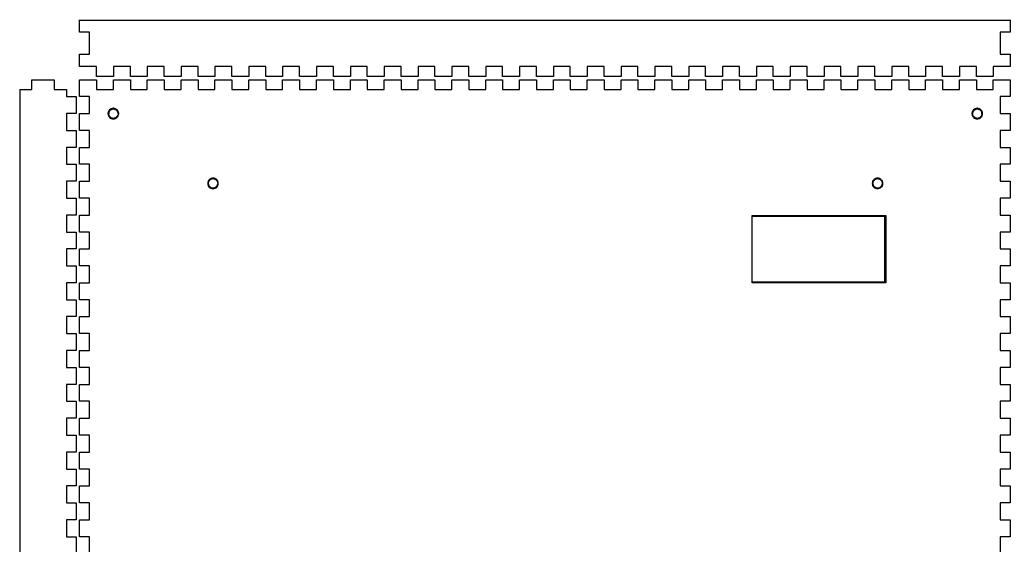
# Model space of a CAD drawing. Extents: x 4 to 604, y -23 to 293.
# Drawn here: x 4 to 302, y 135 to 293 of the extents above; entities that cross this region are included whole.
import ezdxf

# ---------------------------------------------------------------- set-up
doc = ezdxf.new("R2010")
doc.units = 0
doc.layers.add('Layer_1', color=7, linetype='CONTINUOUS')

msp = doc.modelspace()

# ---------------------------------------------------------------- linework, layer by layer
at = {"layer": 'Layer_1', "color": 7}
for p, q in [((21.970664, 292.902023), (33.209157, 292.902023)), ((22, 289.333333), (22, 292.999999)), ((33.209157, 292.902023), (302.000638, 292.902023)), ((302, 292.999999), (302, 289.333333)), ((302.000638, 292.902023), (302.000638, 292.902023)), ((25, 289.333333), (22, 289.333333)), ((25, 282.666666), (25, 289.333333)), ((302, 289.333333), (299, 289.333333)), ((299, 289.333333), (299, 282.666666)), ((22, 278.999999), (22, 282.666666)), ((22, 282.666666), (25, 282.666666)), ((299, 282.666666), (302, 282.666666)), ((302, 282.666666), (302, 278.999999)), ((27.090909, 278.999999), (22, 278.999999)), ((27.090909, 275.999999), (27.090909, 278.999999)), ((37.272727, 278.999999), (32.181818, 278.999999)), ((32.181818, 278.999999), (32.181818, 275.999999)), ((37.272727, 275.999999), (37.272727, 278.999999)), ((47.454545, 278.999999), (42.363636, 278.999999)), ((42.363636, 278.999999), (42.363636, 275.999999)), ((47.454545, 275.999999), (47.454545, 278.999999)), ((57.636364, 278.999999), (52.545455, 278.999999)), ((52.545455, 278.999999), (52.545455, 275.999999)), ((57.636364, 275.999999), (57.636364, 278.999999)), ((67.818182, 278.999999), (62.727273, 278.999999)), ((62.727273, 278.999999), (62.727273, 275.999999)), ((67.818182, 275.999999), (67.818182, 278.999999)), ((78, 278.999999), (72.909091, 278.999999)), ((72.909091, 278.999999), (72.909091, 275.999999)), ((78, 275.999999), (78, 278.999999)), ((88.181818, 278.999999), (83.090909, 278.999999)), ((83.090909, 278.999999), (83.090909, 275.999999)), ((88.181818, 275.999999), (88.181818, 278.999999)), ((98.363636, 278.999999), (93.272727, 278.999999)), ((93.272727, 278.999999), (93.272727, 275.999999)), ((98.363636, 275.999999), (98.363636, 278.999999)), ((108.545455, 278.999999), (103.454545, 278.999999)), ((103.454545, 278.999999), (103.454545, 275.999999)), ((108.545455, 275.999999), (108.545455, 278.999999)), ((118.727273, 278.999999), (113.636364, 278.999999)), ((113.636364, 278.999999), (113.636364, 275.999999)), ((118.727273, 275.999999), (118.727273, 278.999999)), ((128.909091, 278.999999), (123.818182, 278.999999)), ((123.818182, 278.999999), (123.818182, 275.999999)), ((128.909091, 275.999999), (128.909091, 278.999999)), ((139.090909, 278.999999), (134, 278.999999)), ((134, 278.999999), (134, 275.999999)), ((139.090909, 275.999999), (139.090909, 278.999999)), ((149.272727, 278.999999), (144.181818, 278.999999)), ((144.181818, 278.999999), (144.181818, 275.999999)), ((149.272727, 275.999999), (149.272727, 278.999999)), ((159.454545, 278.999999), (154.363636, 278.999999)), ((154.363636, 278.999999), (154.363636, 275.999999)), ((159.454545, 275.999999), (159.454545, 278.999999)), ((169.636364, 278.999999), (164.545455, 278.999999)), ((164.545455, 278.999999), (164.545455, 275.999999)), ((169.636364, 275.999999), (169.636364, 278.999999)), ((179.818182, 278.999999), (174.727273, 278.999999)), ((174.727273, 278.999999), (174.727273, 275.999999)), ((179.818182, 275.999999), (179.818182, 278.999999)), ((190, 278.999999), (184.909091, 278.999999)), ((184.909091, 278.999999), (184.909091, 275.999999)), ((190, 275.999999), (190, 278.999999)), ((200.181818, 278.999999), (195.090909, 278.999999)), ((195.090909, 278.999999), (195.090909, 275.999999)), ((200.181818, 275.999999), (200.181818, 278.999999)), ((210.363636, 278.999999), (205.272727, 278.999999)), ((205.272727, 278.999999), (205.272727, 275.999999)), ((210.363636, 275.999999), (210.363636, 278.999999)), ((220.545455, 278.999999), (215.454545, 278.999999)), ((215.454545, 278.999999), (215.454545, 275.999999)), ((220.545455, 275.999999), (220.545455, 278.999999)), ((230.727273, 278.999999), (225.636364, 278.999999)), ((225.636364, 278.999999), (225.636364, 275.999999)), ((230.727273, 275.999999), (230.727273, 278.999999)), ((240.909091, 278.999999), (235.818182, 278.999999)), ((235.818182, 278.999999), (235.818182, 275.999999)), ((240.909091, 275.999999), (240.909091, 278.999999)), ((251.090909, 278.999999), (246, 278.999999)), ((246, 278.999999), (246, 275.999999)), ((251.090909, 275.999999), (251.090909, 278.999999)), ((261.272727, 278.999999), (256.181818, 278.999999)), ((256.181818, 278.999999), (256.181818, 275.999999)), ((261.272727, 275.999999), (261.272727, 278.999999)), ((271.454545, 278.999999), (266.363636, 278.999999)), ((266.363636, 278.999999), (266.363636, 275.999999)), ((271.454545, 275.999999), (271.454545, 278.999999)), ((281.636364, 278.999999), (276.545455, 278.999999)), ((276.545455, 278.999999), (276.545455, 275.999999)), ((281.636364, 275.999999), (281.636364, 278.999999)), ((291.818182, 278.999999), (286.727273, 278.999999)), ((286.727273, 278.999999), (286.727273, 275.999999)), ((291.818182, 275.999999), (291.818182, 278.999999)), ((302, 278.999999), (296.909091, 278.999999)), ((296.909091, 278.999999), (296.909091, 275.999999)), ((7.666667, 271.999999), (7.666667, 274.999999)), ((7.666667, 274.999999), (14.333333, 274.999999)), ((14.333333, 274.999999), (14.333333, 271.999999)), ((22, 274.999999), (27.090909, 274.999999)), ((22, 269.90909), (22, 274.999999)), ((32.181818, 275.999999), (27.090909, 275.999999)), ((27.090909, 274.999999), (27.090909, 271.999999)), ((32.181818, 271.999999), (32.181818, 274.999999)), ((32.181818, 274.999999), (37.272727, 274.999999)), ((42.363636, 275.999999), (37.272727, 275.999999)), ((37.272727, 274.999999), (37.272727, 271.999999)), ((42.363636, 271.999999), (42.363636, 274.999999)), ((42.363636, 274.999999), (47.454545, 274.999999)), ((52.545455, 275.999999), (47.454545, 275.999999)), ((47.454545, 274.999999), (47.454545, 271.999999)), ((52.545455, 271.999999), (52.545455, 274.999999)), ((52.545455, 274.999999), (57.636364, 274.999999)), ((62.727273, 275.999999), (57.636364, 275.999999)), ((57.636364, 274.999999), (57.636364, 271.999999)), ((62.727273, 271.999999), (62.727273, 274.999999)), ((62.727273, 274.999999), (67.818182, 274.999999)), ((72.909091, 275.999999), (67.818182, 275.999999)), ((67.818182, 274.999999), (67.818182, 271.999999)), ((72.909091, 271.999999), (72.909091, 274.999999)), ((72.909091, 274.999999), (78, 274.999999)), ((83.090909, 275.999999), (78, 275.999999)), ((78, 274.999999), (78, 271.999999)), ((83.090909, 271.999999), (83.090909, 274.999999)), ((83.090909, 274.999999), (88.181818, 274.999999)), ((93.272727, 275.999999), (88.181818, 275.999999)), ((88.181818, 274.999999), (88.181818, 271.999999)), ((93.272727, 271.999999), (93.272727, 274.999999)), ((93.272727, 274.999999), (98.363636, 274.999999)), ((103.454545, 275.999999), (98.363636, 275.999999)), ((98.363636, 274.999999), (98.363636, 271.999999)), ((103.454545, 271.999999), (103.454545, 274.999999)), ((103.454545, 274.999999), (108.545455, 274.999999)), ((113.636364, 275.999999), (108.545455, 275.999999)), ((108.545455, 274.999999), (108.545455, 271.999999)), ((113.636364, 271.999999), (113.636364, 274.999999)), ((113.636364, 274.999999), (118.727273, 274.999999)), ((123.818182, 275.999999), (118.727273, 275.999999)), ((118.727273, 274.999999), (118.727273, 271.999999)), ((123.818182, 271.999999), (123.818182, 274.999999)), ((123.818182, 274.999999), (128.909091, 274.999999)), ((134, 275.999999), (128.909091, 275.999999)), ((128.909091, 274.999999), (128.909091, 271.999999)), ((134, 271.999999), (134, 274.999999)), ((134, 274.999999), (139.090909, 274.999999)), ((144.181818, 275.999999), (139.090909, 275.999999)), ((139.090909, 274.999999), (139.090909, 271.999999)), ((144.181818, 271.999999), (144.181818, 274.999999)), ((144.181818, 274.999999), (149.272727, 274.999999)), ((154.363636, 275.999999), (149.272727, 275.999999)), ((149.272727, 274.999999), (149.272727, 271.999999)), ((154.363636, 271.999999), (154.363636, 274.999999)), ((154.363636, 274.999999), (159.454545, 274.999999)), ((164.545455, 275.999999), (159.454545, 275.999999)), ((159.454545, 274.999999), (159.454545, 271.999999)), ((164.545455, 271.999999), (164.545455, 274.999999)), ((164.545455, 274.999999), (169.636364, 274.999999)), ((174.727273, 275.999999), (169.636364, 275.999999)), ((169.636364, 274.999999), (169.636364, 271.999999)), ((174.727273, 271.999999), (174.727273, 274.999999)), ((174.727273, 274.999999), (179.818182, 274.999999)), ((184.909091, 275.999999), (179.818182, 275.999999)), ((179.818182, 274.999999), (179.818182, 271.999999)), ((184.909091, 271.999999), (184.909091, 274.999999)), ((184.909091, 274.999999), (190, 274.999999)), ((195.090909, 275.999999), (190, 275.999999)), ((190, 274.999999), (190, 271.999999)), ((195.090909, 271.999999), (195.090909, 274.999999)), ((195.090909, 274.999999), (200.181818, 274.999999)), ((205.272727, 275.999999), (200.181818, 275.999999)), ((200.181818, 274.999999), (200.181818, 271.999999)), ((205.272727, 271.999999), (205.272727, 274.999999)), ((205.272727, 274.999999), (210.363636, 274.999999)), ((215.454545, 275.999999), (210.363636, 275.999999)), ((210.363636, 274.999999), (210.363636, 271.999999)), ((215.454545, 271.999999), (215.454545, 274.999999)), ((215.454545, 274.999999), (220.545455, 274.999999)), ((225.636364, 275.999999), (220.545455, 275.999999)), ((220.545455, 274.999999), (220.545455, 271.999999)), ((225.636364, 271.999999), (225.636364, 274.999999)), ((225.636364, 274.999999), (230.727273, 274.999999)), ((235.818182, 275.999999), (230.727273, 275.999999)), ((230.727273, 274.999999), (230.727273, 271.999999)), ((235.818182, 271.999999), (235.818182, 274.999999)), ((235.818182, 274.999999), (240.909091, 274.999999)), ((246, 275.999999), (240.909091, 275.999999)), ((240.909091, 274.999999), (240.909091, 271.999999)), ((246, 271.999999), (246, 274.999999)), ((246, 274.999999), (251.090909, 274.999999)), ((256.181818, 275.999999), (251.090909, 275.999999)), ((251.090909, 274.999999), (251.090909, 271.999999)), ((256.181818, 271.999999), (256.181818, 274.999999)), ((256.181818, 274.999999), (261.272727, 274.999999)), ((266.363636, 275.999999), (261.272727, 275.999999)), ((261.272727, 274.999999), (261.272727, 271.999999)), ((266.363636, 271.999999), (266.363636, 274.999999)), ((266.363636, 274.999999), (271.454545, 274.999999)), ((276.545455, 275.999999), (271.454545, 275.999999)), ((271.454545, 274.999999), (271.454545, 271.999999)), ((276.545455, 271.999999), (276.545455, 274.999999)), ((276.545455, 274.999999), (281.636364, 274.999999)), ((286.727273, 275.999999), (281.636364, 275.999999)), ((281.636364, 274.999999), (281.636364, 271.999999)), ((286.727273, 271.999999), (286.727273, 274.999999)), ((286.727273, 274.999999), (291.818182, 274.999999)), ((296.909091, 275.999999), (291.818182, 275.999999)), ((291.818182, 274.999999), (291.818182, 271.999999)), ((296.909091, 271.999999), (296.909091, 274.999999)), ((296.909091, 274.999999), (302, 274.999999)), ((302, 274.999999), (302, 269.90909)), ((4, 271.999999), (7.666667, 271.999999)), ((4.098129, 5.928925), (4.098129, 271.998955)), ((14.333333, 271.999999), (18, 271.999999)), ((18, 271.999999), (18, 269.90909)), ((27.090909, 271.999999), (32.181818, 271.999999)), ((37.272727, 271.999999), (42.363636, 271.999999)), ((47.454545, 271.999999), (52.545455, 271.999999)), ((57.636364, 271.999999), (62.727273, 271.999999)), ((67.818182, 271.999999), (72.909091, 271.999999)), ((78, 271.999999), (83.090909, 271.999999)), ((88.181818, 271.999999), (93.272727, 271.999999)), ((98.363636, 271.999999), (103.454545, 271.999999)), ((108.545455, 271.999999), (113.636364, 271.999999)), ((118.727273, 271.999999), (123.818182, 271.999999)), ((128.909091, 271.999999), (134, 271.999999)), ((139.090909, 271.999999), (144.181818, 271.999999)), ((149.272727, 271.999999), (154.363636, 271.999999)), ((159.454545, 271.999999), (164.545455, 271.999999)), ((169.636364, 271.999999), (174.727273, 271.999999)), ((179.818182, 271.999999), (184.909091, 271.999999)), ((190, 271.999999), (195.090909, 271.999999)), ((200.181818, 271.999999), (205.272727, 271.999999)), ((210.363636, 271.999999), (215.454545, 271.999999)), ((220.545455, 271.999999), (225.636364, 271.999999)), ((230.727273, 271.999999), (235.818182, 271.999999)), ((240.909091, 271.999999), (246, 271.999999)), ((251.090909, 271.999999), (256.181818, 271.999999)), ((261.272727, 271.999999), (266.363636, 271.999999)), ((271.454545, 271.999999), (276.545455, 271.999999)), ((281.636364, 271.999999), (286.727273, 271.999999)), ((291.818182, 271.999999), (296.909091, 271.999999)), ((18, 269.90909), (21, 269.90909)), ((21, 269.90909), (21, 264.818181)), ((25, 269.90909), (22, 269.90909)), ((25, 264.818181), (25, 269.90909)), ((302, 269.90909), (299, 269.90909)), ((299, 269.90909), (299, 264.818181)), ((30.698003, 265.391554), (30.585077, 265.109179)), ((30.810928, 265.673925), (30.698003, 265.448026)), ((30.754464, 265.052706), (30.86739, 265.335078)), ((31.036779, 265.899822), (30.810928, 265.673925)), ((30.810928, 265.673925), (30.810928, 265.673925)), ((30.810928, 265.335078), (30.980318, 265.61745)), ((30.86739, 265.335078), (30.810928, 265.335078)), ((30.980318, 265.560974), (31.149705, 265.786874)), ((30.980318, 265.61745), (30.980318, 265.560974)), ((31.26263, 266.125718), (31.036779, 265.899822)), ((31.036779, 265.899822), (31.036779, 265.899822)), ((31.149705, 265.786874), (31.375559, 265.956297)), ((31.149705, 265.786874), (31.149705, 265.786874)), ((31.488484, 266.238669), (31.26263, 266.125718)), ((31.26263, 266.125718), (31.26263, 266.125718)), ((31.319095, 265.956297), (31.60141, 266.125718)), ((31.375559, 265.956297), (31.319095, 265.956297)), ((31.827261, 266.351617), (31.544946, 266.238669)), ((31.60141, 266.069245), (31.883725, 266.182193)), ((31.60141, 266.125718), (31.60141, 266.069245)), ((32.109577, 266.40809), (31.827261, 266.351617)), ((31.827261, 266.351617), (31.827261, 266.351617)), ((31.883725, 266.182193), (31.827261, 266.182193)), ((31.827261, 266.182193), (32.166041, 266.182193)), ((32.166041, 266.182193), (32.109577, 266.182193)), ((32.109577, 266.182193), (32.448353, 266.182193)), ((32.448353, 266.351617), (32.166041, 266.40809)), ((32.448353, 266.182193), (32.391892, 266.182193)), ((32.391892, 266.182193), (32.674207, 266.069245)), ((32.730669, 266.238669), (32.448353, 266.351617)), ((32.448353, 266.351617), (32.448353, 266.351617)), ((32.674207, 266.069245), (32.674207, 266.125718)), ((32.674207, 266.125718), (32.956523, 265.956297)), ((32.787133, 266.238669), (32.730669, 266.238669)), ((33.012984, 266.125718), (32.787133, 266.238669)), ((32.956523, 265.956297), (32.900058, 265.956297)), ((32.900058, 265.956297), (33.12591, 265.786874)), ((33.238835, 265.899822), (33.012984, 266.125718)), ((33.012984, 266.125718), (33.012984, 266.125718)), ((33.12591, 265.786874), (33.12591, 265.786874)), ((33.12591, 265.786874), (33.295299, 265.560974)), ((33.464689, 265.673925), (33.295299, 265.899822)), ((33.295299, 265.560974), (33.295299, 265.61745)), ((33.295299, 265.61745), (33.464689, 265.335078)), ((33.577615, 265.448026), (33.464689, 265.673925)), ((33.464689, 265.673925), (33.464689, 265.673925)), ((33.464689, 265.335078), (33.464689, 265.335078)), ((33.464689, 265.335078), (33.52115, 265.052706)), ((33.69054, 265.109179), (33.634079, 265.391554)), ((290.597167, 265.391554), (290.540722, 265.109179)), ((290.766556, 265.673925), (290.653639, 265.448026)), ((290.710112, 265.052706), (290.766556, 265.335078)), ((290.935946, 265.899822), (290.766556, 265.673925)), ((290.766556, 265.673925), (290.766556, 265.673925)), ((290.766556, 265.335078), (290.935946, 265.61745)), ((290.766556, 265.335078), (290.766556, 265.335078)), ((290.992419, 265.899822), (290.935946, 265.899822)), ((290.935946, 265.560974), (291.105336, 265.786874)), ((290.935946, 265.61745), (290.935946, 265.560974)), ((291.218281, 266.125718), (290.992419, 265.899822)), ((291.105336, 265.786874), (291.331198, 265.956297)), ((291.105336, 265.786874), (291.105336, 265.786874)), ((291.444116, 266.238669), (291.218281, 266.125718)), ((291.218281, 266.125718), (291.218281, 266.125718)), ((291.274726, 265.956297), (291.557061, 266.125718)), ((291.331198, 265.956297), (291.274726, 265.956297)), ((291.500588, 266.238669), (291.444116, 266.238669)), ((291.782895, 266.351617), (291.500588, 266.238669)), ((291.557061, 266.069245), (291.839368, 266.182193)), ((291.557061, 266.125718), (291.557061, 266.069245)), ((292.06523, 266.40809), (291.782895, 266.351617)), ((291.782895, 266.351617), (291.782895, 266.351617)), ((291.839368, 266.182193), (291.782895, 266.182193)), ((291.782895, 266.182193), (292.121675, 266.182193)), ((292.121675, 266.40809), (292.06523, 266.40809)), ((292.121675, 266.182193), (292.06523, 266.182193)), ((292.06523, 266.182193), (292.40401, 266.182193)), ((292.40401, 266.351617), (292.121675, 266.40809)), ((292.40401, 266.182193), (292.347537, 266.182193)), ((292.347537, 266.182193), (292.629844, 266.069245)), ((292.686317, 266.238669), (292.40401, 266.351617)), ((292.40401, 266.351617), (292.40401, 266.351617)), ((292.629844, 266.069245), (292.629844, 266.125718)), ((292.629844, 266.125718), (292.912151, 265.956297)), ((292.968624, 266.125718), (292.742761, 266.238669)), ((292.912151, 265.956297), (292.855706, 265.956297)), ((292.855706, 265.956297), (293.081541, 265.786874)), ((293.194486, 265.899822), (292.968624, 266.125718)), ((292.968624, 266.125718), (292.968624, 266.125718)), ((293.081541, 265.786874), (293.081541, 265.786874)), ((293.081541, 265.786874), (293.25093, 265.560974)), ((293.42032, 265.673925), (293.194486, 265.899822)), ((293.194486, 265.899822), (293.194486, 265.899822)), ((293.25093, 265.560974), (293.25093, 265.61745)), ((293.25093, 265.61745), (293.42032, 265.335078)), ((293.42032, 265.335078), (293.363876, 265.335078)), ((293.363876, 265.335078), (293.476793, 265.052706)), ((293.533266, 265.448026), (293.42032, 265.673925)), ((293.42032, 265.673925), (293.42032, 265.673925)), ((293.646183, 265.109179), (293.533266, 265.391554)), ((21, 264.818181), (18, 264.818181)), ((18, 264.818181), (18, 259.727272)), ((22, 259.727272), (22, 264.818181)), ((22, 264.818181), (25, 264.818181)), ((30.585077, 265.109179), (30.528613, 264.826807)), ((30.528613, 264.826807), (30.528613, 264.770334)), ((30.528613, 264.770334), (30.585077, 264.487963)), ((30.585077, 265.109179), (30.585077, 265.109179)), ((30.585077, 264.487963), (30.585077, 264.487963)), ((30.585077, 264.487963), (30.698003, 264.205591)), ((30.698003, 264.205591), (30.698003, 264.149115)), ((30.698003, 264.149115), (30.810928, 263.923219)), ((30.754464, 264.770334), (30.754464, 265.109179)), ((30.754464, 265.109179), (30.754464, 265.052706)), ((30.754464, 264.487963), (30.754464, 264.826807)), ((30.754464, 264.826807), (30.754464, 264.770334)), ((30.86739, 264.262064), (30.754464, 264.544435)), ((30.754464, 264.544435), (30.754464, 264.487963)), ((30.980318, 263.979692), (30.810928, 264.262064)), ((30.810928, 264.262064), (30.86739, 264.262064)), ((30.810928, 263.923219), (30.810928, 263.923219)), ((30.810928, 263.923219), (31.036779, 263.69732)), ((31.149705, 263.810271), (30.980318, 264.036167)), ((30.980318, 264.036167), (30.980318, 263.979692)), ((31.036779, 263.69732), (31.036779, 263.640847)), ((31.036779, 263.640847), (31.26263, 263.471424)), ((31.375559, 263.640847), (31.149705, 263.810271)), ((31.149705, 263.810271), (31.149705, 263.810271)), ((31.26263, 263.471424), (31.26263, 263.471424)), ((31.26263, 263.471424), (31.488484, 263.358475)), ((31.60141, 263.471424), (31.319095, 263.640847)), ((31.319095, 263.640847), (31.375559, 263.640847)), ((31.544946, 263.302), (31.827261, 263.245525)), ((31.883725, 263.414948), (31.60141, 263.471424)), ((31.60141, 263.471424), (31.60141, 263.471424)), ((32.166041, 263.358475), (31.827261, 263.414948)), ((31.827261, 263.414948), (31.883725, 263.414948)), ((31.827261, 263.245525), (31.827261, 263.245525)), ((31.827261, 263.245525), (32.109577, 263.189052)), ((32.448353, 263.414948), (32.109577, 263.358475)), ((32.109577, 263.358475), (32.166041, 263.358475)), ((32.166041, 263.189052), (32.448353, 263.245525)), ((32.674207, 263.471424), (32.391892, 263.414948)), ((32.391892, 263.414948), (32.448353, 263.414948)), ((32.448353, 263.245525), (32.730669, 263.302)), ((32.448353, 263.245525), (32.448353, 263.245525)), ((32.956523, 263.640847), (32.674207, 263.471424)), ((32.674207, 263.471424), (32.674207, 263.471424)), ((32.730669, 263.302), (32.787133, 263.358475)), ((32.787133, 263.358475), (33.012984, 263.471424)), ((33.12591, 263.810271), (32.900058, 263.640847)), ((32.900058, 263.640847), (32.956523, 263.640847)), ((33.012984, 263.471424), (33.238835, 263.640847)), ((33.012984, 263.471424), (33.012984, 263.471424)), ((33.295299, 264.036167), (33.12591, 263.810271)), ((33.12591, 263.810271), (33.12591, 263.810271)), ((33.464689, 264.262064), (33.295299, 263.979692)), ((33.295299, 263.979692), (33.295299, 264.036167)), ((33.295299, 263.69732), (33.464689, 263.923219)), ((33.52115, 264.544435), (33.464689, 264.262064)), ((33.464689, 264.262064), (33.464689, 264.262064)), ((33.464689, 263.923219), (33.577615, 264.149115)), ((33.464689, 263.923219), (33.464689, 263.923219)), ((33.52115, 265.052706), (33.52115, 265.109179)), ((33.52115, 265.109179), (33.577615, 264.770334)), ((33.52115, 264.487963), (33.52115, 264.544435)), ((33.577615, 264.770334), (33.577615, 264.826807)), ((33.634079, 264.205591), (33.69054, 264.487963)), ((33.747004, 264.826807), (33.69054, 265.109179)), ((33.69054, 265.109179), (33.69054, 265.109179)), ((33.69054, 264.487963), (33.747004, 264.770334)), ((33.69054, 264.487963), (33.69054, 264.487963)), ((33.747004, 264.770334), (33.747004, 264.826807)), ((33.747004, 264.770334), (33.747004, 264.770334)), ((290.540722, 265.109179), (290.48425, 264.826807)), ((290.48425, 264.826807), (290.48425, 264.770334)), ((290.48425, 264.770334), (290.540722, 264.487963)), ((290.540722, 265.109179), (290.540722, 265.109179)), ((290.540722, 264.487963), (290.540722, 264.487963)), ((290.540722, 264.487963), (290.597167, 264.205591)), ((290.597167, 264.205591), (290.653639, 264.149115)), ((290.653639, 264.770334), (290.710112, 265.109179)), ((290.710112, 264.487963), (290.653639, 264.826807)), ((290.653639, 264.826807), (290.653639, 264.770334)), ((290.653639, 264.149115), (290.766556, 263.923219)), ((290.710112, 265.109179), (290.710112, 265.052706)), ((290.766556, 264.262064), (290.710112, 264.544435)), ((290.710112, 264.544435), (290.710112, 264.487963)), ((290.935946, 263.979692), (290.766556, 264.262064)), ((290.766556, 264.262064), (290.766556, 264.262064)), ((290.766556, 263.923219), (290.766556, 263.923219)), ((290.766556, 263.923219), (290.935946, 263.69732)), ((291.105336, 263.810271), (290.935946, 264.036167)), ((290.935946, 264.036167), (290.935946, 263.979692)), ((290.935946, 263.69732), (290.992419, 263.640847)), ((290.992419, 263.640847), (291.218281, 263.471424)), ((291.331198, 263.640847), (291.105336, 263.810271)), ((291.105336, 263.810271), (291.105336, 263.810271)), ((291.218281, 263.471424), (291.218281, 263.471424)), ((291.218281, 263.471424), (291.444116, 263.358475)), ((291.557061, 263.471424), (291.274726, 263.640847)), ((291.274726, 263.640847), (291.331198, 263.640847)), ((291.444116, 263.358475), (291.500588, 263.302)), ((291.500588, 263.302), (291.782895, 263.245525)), ((291.839368, 263.414948), (291.557061, 263.471424)), ((291.557061, 263.471424), (291.557061, 263.471424)), ((292.121675, 263.358475), (291.782895, 263.414948)), ((291.782895, 263.414948), (291.839368, 263.414948)), ((291.782895, 263.245525), (291.782895, 263.245525)), ((291.782895, 263.245525), (292.06523, 263.189052)), ((292.40401, 263.414948), (292.06523, 263.358475)), ((292.06523, 263.358475), (292.121675, 263.358475)), ((292.06523, 263.189052), (292.121675, 263.189052)), ((292.121675, 263.189052), (292.40401, 263.245525)), ((292.629844, 263.471424), (292.347537, 263.414948)), ((292.347537, 263.414948), (292.40401, 263.414948)), ((292.40401, 263.245525), (292.686317, 263.302)), ((292.40401, 263.245525), (292.40401, 263.245525)), ((292.912151, 263.640847), (292.629844, 263.471424)), ((292.629844, 263.471424), (292.629844, 263.471424)), ((292.742761, 263.358475), (292.968624, 263.471424)), ((293.081541, 263.810271), (292.855706, 263.640847)), ((292.855706, 263.640847), (292.912151, 263.640847)), ((292.968624, 263.471424), (293.194486, 263.640847)), ((292.968624, 263.471424), (292.968624, 263.471424)), ((293.25093, 264.036167), (293.081541, 263.810271)), ((293.081541, 263.810271), (293.081541, 263.810271)), ((293.194486, 263.69732), (293.42032, 263.923219)), ((293.194486, 263.640847), (293.194486, 263.69732)), ((293.42032, 264.262064), (293.25093, 263.979692)), ((293.25093, 263.979692), (293.25093, 264.036167)), ((293.476793, 264.544435), (293.363876, 264.262064)), ((293.363876, 264.262064), (293.42032, 264.262064)), ((293.42032, 263.923219), (293.533266, 264.149115)), ((293.42032, 263.923219), (293.42032, 263.923219)), ((293.476793, 265.052706), (293.476793, 265.109179)), ((293.476793, 265.109179), (293.476793, 264.770334)), ((293.476793, 264.770334), (293.476793, 264.826807)), ((293.476793, 264.487963), (293.476793, 264.544435)), ((293.533266, 264.205591), (293.646183, 264.487963)), ((293.533266, 264.149115), (293.533266, 264.205591)), ((293.702655, 264.826807), (293.646183, 265.109179)), ((293.646183, 265.109179), (293.646183, 265.109179)), ((293.646183, 264.487963), (293.702655, 264.770334)), ((293.646183, 264.487963), (293.646183, 264.487963)), ((293.702655, 264.770334), (293.702655, 264.826807)), ((293.702655, 264.770334), (293.702655, 264.770334)), ((299, 264.818181), (302, 264.818181)), ((302, 264.818181), (302, 259.727272)), ((18, 259.727272), (21, 259.727272)), ((21, 259.727272), (21, 254.636363)), ((25, 259.727272), (22, 259.727272)), ((25, 254.636363), (25, 259.727272)), ((302, 259.727272), (299, 259.727272)), ((299, 259.727272), (299, 254.636363)), ((21, 254.636363), (18, 254.636363)), ((18, 254.636363), (18, 249.545454)), ((22, 249.545454), (22, 254.636363)), ((22, 254.636363), (25, 254.636363)), ((299, 254.636363), (302, 254.636363)), ((302, 254.636363), (302, 249.545454)), ((18, 249.545454), (21, 249.545454)), ((21, 249.545454), (21, 244.454545)), ((25, 249.545454), (22, 249.545454)), ((25, 244.454545), (25, 249.545454)), ((302, 249.545454), (299, 249.545454)), ((299, 249.545454), (299, 244.454545)), ((21, 244.454545), (18, 244.454545)), ((18, 244.454545), (18, 239.363636)), ((22, 239.363636), (22, 244.454545)), ((22, 244.454545), (25, 244.454545)), ((60.679852, 244.383081), (60.566927, 244.100709)), ((60.792781, 244.665453), (60.679852, 244.439556)), ((60.679852, 244.439556), (60.679852, 244.383081)), ((60.849242, 244.665453), (60.792781, 244.665453)), ((61.018632, 244.891352), (60.849242, 244.665453)), ((60.849242, 244.326608), (60.962167, 244.60898)), ((60.962167, 244.552505), (61.131557, 244.778404)), ((60.962167, 244.60898), (60.962167, 244.552505)), ((61.244483, 245.117248), (61.018632, 244.947825)), ((61.131557, 244.778404), (61.357408, 244.947825)), ((61.131557, 244.778404), (61.131557, 244.778404)), ((61.526798, 245.230196), (61.244483, 245.117248)), ((61.244483, 245.117248), (61.244483, 245.117248)), ((61.357408, 244.947825), (61.583262, 245.117248)), ((61.357408, 244.947825), (61.357408, 244.947825)), ((61.809114, 245.343147), (61.526798, 245.286672)), ((61.526798, 245.286672), (61.526798, 245.230196)), ((61.583262, 245.117248), (61.865578, 245.173724)), ((61.583262, 245.117248), (61.583262, 245.117248)), ((62.14789, 245.39962), (61.809114, 245.343147)), ((61.809114, 245.343147), (61.809114, 245.343147)), ((61.865578, 245.173724), (62.14789, 245.230196)), ((61.865578, 245.173724), (61.865578, 245.173724)), ((62.430206, 245.343147), (62.14789, 245.39962)), ((62.14789, 245.39962), (62.14789, 245.39962)), ((62.14789, 245.230196), (62.14789, 245.230196)), ((62.14789, 245.230196), (62.430206, 245.173724)), ((62.430206, 245.173724), (62.430206, 245.173724)), ((62.430206, 245.173724), (62.712521, 245.117248)), ((62.768985, 245.286672), (62.48667, 245.343147)), ((62.712521, 245.117248), (62.65606, 245.117248)), ((62.65606, 245.117248), (62.938372, 244.947825)), ((62.768985, 245.230196), (62.768985, 245.286672)), ((62.994836, 245.117248), (62.768985, 245.230196)), ((62.938372, 244.947825), (62.938372, 244.947825)), ((62.938372, 244.947825), (63.164226, 244.778404)), ((63.051301, 245.117248), (62.994836, 245.117248)), ((63.277152, 244.947825), (63.051301, 245.117248)), ((63.164226, 244.778404), (63.107762, 244.778404)), ((63.107762, 244.778404), (63.333613, 244.552505)), ((63.446541, 244.665453), (63.277152, 244.891352)), ((63.333613, 244.552505), (63.277152, 244.60898)), ((63.277152, 244.60898), (63.446541, 244.326608)), ((63.615928, 244.439556), (63.446541, 244.665453)), ((63.446541, 244.665453), (63.446541, 244.665453)), ((63.615928, 244.383081), (63.615928, 244.439556)), ((63.672393, 244.100709), (63.615928, 244.383081)), ((260.615328, 244.383081), (260.558864, 244.100709)), ((260.784718, 244.665453), (260.615328, 244.439556)), ((260.615328, 244.439556), (260.615328, 244.383081)), ((260.954105, 244.891352), (260.784718, 244.665453)), ((260.784718, 244.665453), (260.784718, 244.665453)), ((260.784718, 244.326608), (260.954105, 244.60898)), ((260.897644, 244.552505), (261.123495, 244.778404)), ((260.954105, 244.60898), (260.897644, 244.552505)), ((261.179959, 245.117248), (260.954105, 244.947825)), ((261.067034, 244.778404), (261.292885, 244.947825)), ((261.123495, 244.778404), (261.067034, 244.778404)), ((261.23642, 245.117248), (261.179959, 245.117248)), ((261.462274, 245.230196), (261.23642, 245.117248)), ((261.292885, 244.947825), (261.5752, 245.117248)), ((261.292885, 244.947825), (261.292885, 244.947825)), ((261.744587, 245.343147), (261.462274, 245.286672)), ((261.462274, 245.286672), (261.462274, 245.230196)), ((261.518736, 245.117248), (261.801051, 245.173724)), ((261.5752, 245.117248), (261.518736, 245.117248)), ((261.801051, 245.343147), (261.744587, 245.343147)), ((262.083367, 245.39962), (261.801051, 245.343147)), ((261.801051, 245.173724), (262.083367, 245.230196)), ((261.801051, 245.173724), (261.801051, 245.173724)), ((262.422143, 245.343147), (262.083367, 245.39962)), ((262.083367, 245.39962), (262.083367, 245.39962)), ((262.083367, 245.230196), (262.083367, 245.230196)), ((262.083367, 245.230196), (262.365682, 245.173724)), ((262.365682, 245.173724), (262.365682, 245.173724)), ((262.365682, 245.173724), (262.647997, 245.117248)), ((262.704459, 245.286672), (262.422143, 245.343147)), ((262.422143, 245.343147), (262.422143, 245.343147)), ((262.647997, 245.117248), (262.647997, 245.117248)), ((262.647997, 245.117248), (262.873848, 244.947825)), ((262.704459, 245.230196), (262.704459, 245.286672)), ((262.986774, 245.117248), (262.704459, 245.230196)), ((262.873848, 244.947825), (262.873848, 244.947825)), ((262.873848, 244.947825), (263.0997, 244.778404)), ((263.212625, 244.947825), (262.986774, 245.117248)), ((262.986774, 245.117248), (262.986774, 245.117248)), ((263.0997, 244.778404), (263.0997, 244.778404)), ((263.0997, 244.778404), (263.269089, 244.552505)), ((263.382015, 244.665453), (263.212625, 244.891352)), ((263.269089, 244.552505), (263.269089, 244.60898)), ((263.269089, 244.60898), (263.382015, 244.326608)), ((263.551405, 244.439556), (263.438479, 244.665453)), ((263.551405, 244.383081), (263.551405, 244.439556)), ((263.66433, 244.100709), (263.551405, 244.383081)), ((299, 244.454545), (302, 244.454545)), ((302, 244.454545), (302, 239.363636)), ((60.566927, 244.100709), (60.566927, 244.100709)), ((60.566927, 244.100709), (60.566927, 243.818337)), ((60.566927, 243.761865), (60.566927, 243.479493)), ((60.566927, 243.479493), (60.566927, 243.479493)), ((60.566927, 243.479493), (60.679852, 243.197121)), ((60.679852, 243.140646), (60.792781, 242.914749)), ((60.736316, 244.044236), (60.849242, 244.326608)), ((60.736316, 243.761865), (60.736316, 244.100709)), ((60.736316, 244.100709), (60.736316, 244.044236)), ((60.736316, 243.479493), (60.736316, 243.818337)), ((60.736316, 243.818337), (60.736316, 243.761865)), ((60.849242, 243.253594), (60.736316, 243.535966)), ((60.736316, 243.535966), (60.736316, 243.479493)), ((60.792781, 242.914749), (60.849242, 242.914749)), ((60.849242, 244.326608), (60.849242, 244.326608)), ((60.962167, 242.971222), (60.849242, 243.253594)), ((60.849242, 243.253594), (60.849242, 243.253594)), ((60.849242, 242.914749), (61.018632, 242.68885)), ((61.131557, 242.801798), (60.962167, 243.027697)), ((60.962167, 243.027697), (60.962167, 242.971222)), ((61.018632, 242.68885), (61.018632, 242.68885)), ((61.018632, 242.68885), (61.244483, 242.462954)), ((61.357408, 242.632377), (61.131557, 242.801798)), ((61.131557, 242.801798), (61.131557, 242.801798)), ((61.244483, 242.462954), (61.244483, 242.462954)), ((61.244483, 242.462954), (61.526798, 242.350003)), ((61.583262, 242.462954), (61.357408, 242.632377)), ((61.357408, 242.632377), (61.357408, 242.632377)), ((61.526798, 242.350003), (61.526798, 242.350003)), ((61.526798, 242.350003), (61.809114, 242.237055)), ((61.865578, 242.406478), (61.583262, 242.519426)), ((61.583262, 242.519426), (61.583262, 242.462954)), ((61.809114, 242.237055), (61.809114, 242.237055)), ((61.809114, 242.237055), (62.14789, 242.180582)), ((62.430206, 242.406478), (61.865578, 242.406478)), ((62.14789, 242.180582), (62.430206, 242.237055)), ((62.14789, 242.180582), (62.14789, 242.180582)), ((62.712521, 242.519426), (62.430206, 242.406478)), ((62.48667, 242.237055), (62.768985, 242.350003)), ((62.938372, 242.632377), (62.65606, 242.462954)), ((62.65606, 242.462954), (62.712521, 242.519426)), ((62.768985, 242.350003), (62.994836, 242.462954)), ((62.768985, 242.350003), (62.768985, 242.350003)), ((63.164226, 242.801798), (62.938372, 242.632377)), ((62.938372, 242.632377), (62.938372, 242.632377)), ((62.994836, 242.462954), (63.051301, 242.462954)), ((63.051301, 242.462954), (63.277152, 242.68885)), ((63.333613, 243.027697), (63.107762, 242.801798)), ((63.107762, 242.801798), (63.164226, 242.801798)), ((63.446541, 243.253594), (63.277152, 242.971222)), ((63.277152, 242.971222), (63.333613, 243.027697)), ((63.277152, 242.68885), (63.446541, 242.914749)), ((63.277152, 242.68885), (63.277152, 242.68885)), ((63.446541, 244.326608), (63.446541, 244.326608)), ((63.446541, 244.326608), (63.503003, 244.044236)), ((63.503003, 243.535966), (63.446541, 243.253594)), ((63.446541, 243.253594), (63.446541, 243.253594)), ((63.446541, 242.914749), (63.615928, 243.140646)), ((63.446541, 242.914749), (63.446541, 242.914749)), ((63.503003, 244.044236), (63.503003, 244.100709)), ((63.503003, 244.100709), (63.559467, 243.761865)), ((63.503003, 243.479493), (63.503003, 243.535966)), ((63.559467, 243.761865), (63.559467, 243.818337)), ((63.615928, 243.197121), (63.672393, 243.479493)), ((63.728854, 243.818337), (63.672393, 244.100709)), ((63.672393, 244.100709), (63.672393, 244.100709)), ((63.672393, 243.479493), (63.728854, 243.761865)), ((63.672393, 243.479493), (63.672393, 243.479493)), ((63.728854, 243.761865), (63.728854, 243.761865)), ((260.558864, 244.100709), (260.502403, 243.818337)), ((260.502403, 243.761865), (260.558864, 243.479493)), ((260.558864, 244.100709), (260.558864, 244.100709)), ((260.558864, 243.479493), (260.558864, 243.479493)), ((260.558864, 243.479493), (260.615328, 243.197121)), ((260.615328, 243.140646), (260.784718, 242.914749)), ((260.671793, 243.761865), (260.728254, 244.100709)), ((260.728254, 243.479493), (260.671793, 243.818337)), ((260.671793, 243.818337), (260.671793, 243.761865)), ((260.728254, 244.044236), (260.784718, 244.326608)), ((260.728254, 244.100709), (260.728254, 244.044236)), ((260.784718, 243.253594), (260.728254, 243.535966)), ((260.728254, 243.535966), (260.728254, 243.479493)), ((260.784718, 244.326608), (260.784718, 244.326608)), ((260.954105, 242.971222), (260.784718, 243.253594)), ((260.784718, 243.253594), (260.784718, 243.253594)), ((260.784718, 242.914749), (260.784718, 242.914749)), ((260.784718, 242.914749), (260.954105, 242.68885)), ((261.123495, 242.801798), (260.897644, 243.027697)), ((260.897644, 243.027697), (260.954105, 242.971222)), ((260.954105, 242.68885), (260.954105, 242.68885)), ((260.954105, 242.68885), (261.179959, 242.462954)), ((261.292885, 242.632377), (261.067034, 242.801798)), ((261.067034, 242.801798), (261.123495, 242.801798)), ((261.179959, 242.462954), (261.23642, 242.462954)), ((261.23642, 242.462954), (261.462274, 242.350003)), ((261.5752, 242.462954), (261.292885, 242.632377)), ((261.292885, 242.632377), (261.292885, 242.632377)), ((261.462274, 242.350003), (261.462274, 242.350003)), ((261.462274, 242.350003), (261.744587, 242.237055)), ((261.801051, 242.406478), (261.518736, 242.519426)), ((261.518736, 242.519426), (261.5752, 242.462954)), ((262.365682, 242.406478), (261.801051, 242.406478)), ((261.801051, 242.237055), (262.083367, 242.180582)), ((262.083367, 242.180582), (262.422143, 242.237055)), ((262.083367, 242.180582), (262.083367, 242.180582)), ((262.647997, 242.519426), (262.365682, 242.406478)), ((262.422143, 242.237055), (262.704459, 242.350003)), ((262.422143, 242.237055), (262.422143, 242.237055)), ((262.873848, 242.632377), (262.647997, 242.462954)), ((262.647997, 242.462954), (262.647997, 242.519426)), ((262.704459, 242.350003), (262.986774, 242.462954)), ((262.704459, 242.350003), (262.704459, 242.350003)), ((263.0997, 242.801798), (262.873848, 242.632377)), ((262.873848, 242.632377), (262.873848, 242.632377)), ((262.986774, 242.462954), (263.212625, 242.68885)), ((262.986774, 242.462954), (262.986774, 242.462954)), ((263.269089, 243.027697), (263.0997, 242.801798)), ((263.0997, 242.801798), (263.0997, 242.801798)), ((263.212625, 242.68885), (263.382015, 242.914749)), ((263.212625, 242.68885), (263.212625, 242.68885)), ((263.382015, 243.253594), (263.269089, 242.971222)), ((263.269089, 242.971222), (263.269089, 243.027697)), ((263.382015, 244.326608), (263.382015, 244.326608)), ((263.382015, 244.326608), (263.494941, 244.044236)), ((263.494941, 243.535966), (263.382015, 243.253594)), ((263.382015, 243.253594), (263.382015, 243.253594)), ((263.438479, 242.914749), (263.551405, 243.140646)), ((263.494941, 244.044236), (263.494941, 244.100709)), ((263.494941, 244.100709), (263.494941, 243.761865)), ((263.494941, 243.761865), (263.494941, 243.818337)), ((263.494941, 243.479493), (263.494941, 243.535966)), ((263.551405, 243.197121), (263.66433, 243.479493)), ((263.66433, 243.818337), (263.66433, 244.100709)), ((263.66433, 244.100709), (263.66433, 244.100709)), ((263.66433, 243.479493), (263.66433, 243.761865)), ((263.66433, 243.761865), (263.66433, 243.761865)), ((263.66433, 243.479493), (263.66433, 243.479493)), ((18, 239.363636), (21, 239.363636)), ((21, 239.363636), (21, 234.272727)), ((25, 239.363636), (22, 239.363636)), ((25, 234.272727), (25, 239.363636)), ((302, 239.363636), (299, 239.363636)), ((299, 239.363636), (299, 234.272727)), ((21, 234.272727), (18, 234.272727)), ((18, 234.272727), (18, 229.181818)), ((22, 229.181818), (22, 234.272727)), ((22, 234.272727), (25, 234.272727)), ((224.317427, 214.008285), (224.317427, 234.056691)), ((224.317427, 234.056691), (224.317427, 234.056691)), ((224.430376, 234.169639), (264.41424, 234.169639)), ((224.430376, 233.887268), (224.599799, 234.056691)), ((264.41424, 233.887268), (224.430376, 233.887268)), ((264.301289, 214.008285), (264.301289, 234.056691)), ((264.301289, 234.056691), (264.41424, 233.887268)), ((264.583661, 234.056691), (264.583661, 214.008285)), ((299, 234.272727), (302, 234.272727)), ((302, 234.272727), (302, 229.181818)), ((18, 229.181818), (21, 229.181818)), ((21, 229.181818), (21, 224.090908)), ((25, 229.181818), (22, 229.181818)), ((25, 224.090908), (25, 229.181818)), ((302, 229.181818), (299, 229.181818)), ((299, 229.181818), (299, 224.090908)), ((21, 224.090908), (18, 224.090908)), ((18, 224.090908), (18, 218.999999)), ((22, 218.999999), (22, 224.090908)), ((22, 224.090908), (25, 224.090908)), ((299, 224.090908), (302, 224.090908)), ((302, 224.090908), (302, 218.999999)), ((18, 218.999999), (21, 218.999999)), ((21, 218.999999), (21, 213.90909)), ((25, 218.999999), (22, 218.999999)), ((25, 213.90909), (25, 218.999999)), ((302, 218.999999), (299, 218.999999)), ((299, 218.999999), (299, 213.90909)), ((21, 213.90909), (18, 213.90909)), ((18, 213.90909), (18, 208.818181)), ((22, 208.818181), (22, 213.90909)), ((22, 213.90909), (25, 213.90909)), ((224.599799, 214.008285), (224.430376, 214.177709)), ((224.430376, 214.177709), (264.41424, 214.177709)), ((264.41424, 213.895337), (224.430376, 213.895337)), ((264.41424, 214.177709), (264.301289, 214.008285)), ((299, 213.90909), (302, 213.90909)), ((302, 213.90909), (302, 208.818181)), ((18, 208.818181), (21, 208.818181)), ((21, 208.818181), (21, 203.727272)), ((25, 208.818181), (22, 208.818181)), ((25, 203.727272), (25, 208.818181)), ((302, 208.818181), (299, 208.818181)), ((299, 208.818181), (299, 203.727272)), ((21, 203.727272), (18, 203.727272)), ((18, 203.727272), (18, 198.636363)), ((22, 198.636363), (22, 203.727272)), ((22, 203.727272), (25, 203.727272)), ((299, 203.727272), (302, 203.727272)), ((302, 203.727272), (302, 198.636363)), ((18, 198.636363), (21, 198.636363)), ((21, 198.636363), (21, 193.545454)), ((25, 198.636363), (22, 198.636363)), ((25, 193.545454), (25, 198.636363)), ((302, 198.636363), (299, 198.636363)), ((299, 198.636363), (299, 193.545454)), ((21, 193.545454), (18, 193.545454)), ((18, 193.545454), (18, 188.454545)), ((22, 188.454545), (22, 193.545454)), ((22, 193.545454), (25, 193.545454)), ((299, 193.545454), (302, 193.545454)), ((302, 193.545454), (302, 188.454545)), ((18, 188.454545), (21, 188.454545)), ((21, 188.454545), (21, 183.363636)), ((25, 188.454545), (22, 188.454545)), ((25, 183.363636), (25, 188.454545)), ((302, 188.454545), (299, 188.454545)), ((299, 188.454545), (299, 183.363636)), ((21, 183.363636), (18, 183.363636)), ((18, 183.363636), (18, 178.272727)), ((22, 178.272727), (22, 183.363636)), ((22, 183.363636), (25, 183.363636)), ((299, 183.363636), (302, 183.363636)), ((302, 183.363636), (302, 178.272727)), ((18, 178.272727), (21, 178.272727)), ((21, 178.272727), (21, 173.181818)), ((25, 178.272727), (22, 178.272727)), ((25, 173.181818), (25, 178.272727)), ((302, 178.272727), (299, 178.272727)), ((299, 178.272727), (299, 173.181818)), ((21, 173.181818), (18, 173.181818)), ((18, 173.181818), (18, 168.090908)), ((22, 168.090908), (22, 173.181818)), ((22, 173.181818), (25, 173.181818)), ((299, 173.181818), (302, 173.181818)), ((302, 173.181818), (302, 168.090908)), ((18, 168.090908), (21, 168.090908)), ((21, 168.090908), (21, 162.999999)), ((25, 168.090908), (22, 168.090908)), ((25, 162.999999), (25, 168.090908)), ((302, 168.090908), (299, 168.090908)), ((299, 168.090908), (299, 162.999999)), ((21, 162.999999), (18, 162.999999)), ((18, 162.999999), (18, 157.90909)), ((22, 157.90909), (22, 162.999999)), ((22, 162.999999), (25, 162.999999)), ((299, 162.999999), (302, 162.999999)), ((302, 162.999999), (302, 157.90909)), ((18, 157.90909), (21, 157.90909)), ((21, 157.90909), (21, 152.818181)), ((25, 157.90909), (22, 157.90909)), ((25, 152.818181), (25, 157.90909)), ((302, 157.90909), (299, 157.90909)), ((299, 157.90909), (299, 152.818181)), ((21, 152.818181), (18, 152.818181)), ((18, 152.818181), (18, 147.727272)), ((22, 147.727272), (22, 152.818181)), ((22, 152.818181), (25, 152.818181)), ((299, 152.818181), (302, 152.818181)), ((302, 152.818181), (302, 147.727272)), ((18, 147.727272), (21, 147.727272)), ((21, 147.727272), (21, 142.636363)), ((25, 147.727272), (22, 147.727272)), ((25, 142.636363), (25, 147.727272)), ((302, 147.727272), (299, 147.727272)), ((299, 147.727272), (299, 142.636363)), ((21, 142.636363), (18, 142.636363)), ((18, 142.636363), (18, 137.545454)), ((22, 137.545454), (22, 142.636363)), ((22, 142.636363), (25, 142.636363)), ((299, 142.636363), (302, 142.636363)), ((302, 142.636363), (302, 137.545454)), ((18, 137.545454), (21, 137.545454)), ((21, 137.545454), (21, 132.454545)), ((25, 137.545454), (22, 137.545454)), ((25, 132.454545), (25, 137.545454)), ((302, 137.545454), (299, 137.545454)), ((299, 137.545454), (299, 132.454545))]:
    msp.add_line(p, q, dxfattribs=at)
for points in [[(30.698003, 265.448026), (30.698003, 265.391554), (30.698003, 265.391554), (30.698003, 265.391554)], [(31.544946, 266.238669), (31.544946, 266.238669), (31.544946, 266.238669), (31.488484, 266.238669)], [(32.166041, 266.40809), (32.166041, 266.40809), (32.166041, 266.40809), (32.109577, 266.40809)], [(33.295299, 265.899822), (33.238835, 265.899822), (33.238835, 265.899822), (33.238835, 265.899822)], [(33.634079, 265.391554), (33.577615, 265.391554), (33.577615, 265.391554), (33.577615, 265.448026)], [(290.653639, 265.448026), (290.653639, 265.391554), (290.597167, 265.391554), (290.597167, 265.391554)], [(292.742761, 266.238669), (292.686317, 266.238669), (292.686317, 266.238669), (292.686317, 266.238669)], [(293.533266, 265.391554), (293.533266, 265.391554), (293.533266, 265.391554), (293.533266, 265.448026)], [(31.488484, 263.358475), (31.544946, 263.358475), (31.544946, 263.302), (31.544946, 263.302)], [(32.109577, 263.189052), (32.166041, 263.189052), (32.166041, 263.189052), (32.166041, 263.189052)], [(33.238835, 263.640847), (33.238835, 263.640847), (33.238835, 263.69732), (33.295299, 263.69732)], [(33.577615, 264.149115), (33.577615, 264.149115), (33.577615, 264.205591), (33.634079, 264.205591)], [(292.686317, 263.302), (292.686317, 263.302), (292.686317, 263.358475), (292.742761, 263.358475)], [(61.018632, 244.947825), (61.018632, 244.891352), (61.018632, 244.891352), (61.018632, 244.891352)], [(62.48667, 245.343147), (62.430206, 245.343147), (62.430206, 245.343147), (62.430206, 245.343147)], [(63.277152, 244.891352), (63.277152, 244.891352), (63.277152, 244.891352), (63.277152, 244.947825)], [(260.954105, 244.947825), (260.954105, 244.891352), (260.954105, 244.891352), (260.954105, 244.891352)], [(263.212625, 244.891352), (263.212625, 244.891352), (263.212625, 244.891352), (263.212625, 244.947825)], [(263.438479, 244.665453), (263.438479, 244.665453), (263.438479, 244.665453), (263.382015, 244.665453)], [(60.566927, 243.818337), (60.566927, 243.818337), (60.566927, 243.818337), (60.566927, 243.761865)], [(60.679852, 243.197121), (60.679852, 243.197121), (60.679852, 243.197121), (60.679852, 243.140646)], [(62.430206, 242.237055), (62.430206, 242.237055), (62.430206, 242.237055), (62.48667, 242.237055)], [(63.615928, 243.140646), (63.615928, 243.197121), (63.615928, 243.197121), (63.615928, 243.197121)], [(63.728854, 243.761865), (63.728854, 243.818337), (63.728854, 243.818337), (63.728854, 243.818337)], [(260.502403, 243.818337), (260.502403, 243.818337), (260.502403, 243.818337), (260.502403, 243.761865)], [(260.615328, 243.197121), (260.615328, 243.197121), (260.615328, 243.197121), (260.615328, 243.140646)], [(261.744587, 242.237055), (261.801051, 242.237055), (261.801051, 242.237055), (261.801051, 242.237055)], [(263.382015, 242.914749), (263.438479, 242.914749), (263.438479, 242.914749), (263.438479, 242.914749)], [(263.551405, 243.140646), (263.551405, 243.197121), (263.551405, 243.197121), (263.551405, 243.197121)], [(263.66433, 243.761865), (263.66433, 243.818337), (263.66433, 243.818337), (263.66433, 243.818337)], [(224.317427, 234.056691), (224.317427, 234.113164), (224.3739, 234.169639), (224.430376, 234.169639)], [(264.41424, 234.169639), (264.527188, 234.169639), (264.583661, 234.113164), (264.583661, 234.056691)], [(224.430376, 213.895337), (224.3739, 213.895337), (224.317427, 213.951809), (224.317427, 214.008285)], [(264.583661, 214.008285), (264.583661, 213.951809), (264.527188, 213.895337), (264.41424, 213.895337)]]:
    msp.add_open_spline(points, degree=3, dxfattribs=at)

doc.saveas('drawing.dxf')
